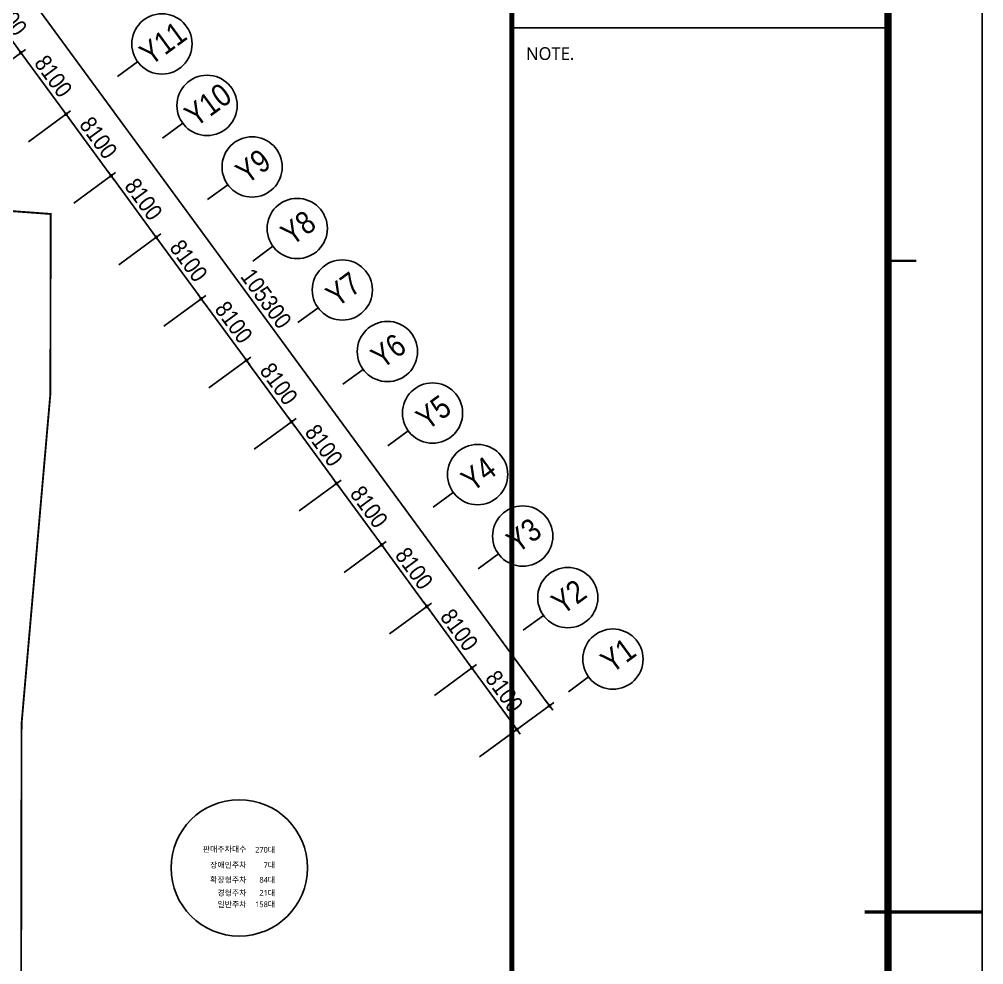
# Model space of a CAD drawing. Header units: millimetres. Extents: x 75184266 to 76346726, y -35077925 to -33679385.
# Drawn here: x 75561417 to 75663839, y -34578596 to -34478212 of the extents above; entities that cross this region are included whole.
import ezdxf
from ezdxf.enums import TextEntityAlignment as Align

# ---------------------------------------------------------------- set-up
doc = ezdxf.new("R2010")
doc.units = ezdxf.units.MM
doc.header["$LTSCALE"] = 50
doc.header["$MEASUREMENT"] = 0
doc.header["$PDMODE"] = 1
doc.header["$PDSIZE"] = -3
doc.linetypes.add('PHANTOM2', pattern=[1.25, 0.625, -0.125, 0.125, -0.125, 0.125, -0.125])
doc.layers.get('0').update_dxf_attribs({"linetype": 'CONTINUOUS'})
doc.layers.get('Defpoints').update_dxf_attribs({"color": 51, "linetype": 'CONTINUOUS'})
doc.layers.add('AZ-LINE', color=3, linetype='CONTINUOUS')
doc.layers.add('XR-기준층$0$XR-지하3층$0$DEFPOINT', color=142, linetype='CONTINUOUS', plot=False)
doc.layers.add('건축', color=8, linetype='CONTINUOUS', plot=False)
doc.styles.add('TITLE-S', font='', dxfattribs={"width": 0.8})
doc.styles.add('XR-지하3층$0$20110829_평면도_면적조정$0$돋움', font='')
doc.styles.add('XR-지하3층$0$돋움', font='', dxfattribs={"width": 0.9})
doc.styles.add('XR-지하3층$0$맑은고딕', font='')
doc.styles.get('TITLE-S').set_extended_font_data('Malgun Gothic')
doc.styles.get('XR-지하3층$0$20110829_평면도_면적조정$0$돋움').set_extended_font_data('Dotum')
doc.styles.get('XR-지하3층$0$돋움').set_extended_font_data('Dotum')
doc.styles.get('XR-지하3층$0$맑은고딕').set_extended_font_data('Malgun Gothic')
doc.dimstyles.new('XR-지하3층$0$20110829_평면도_면적조정$0$std_style', dxfattribs={"dimscale": 400, "dimtxt": 3, "dimasz": 1, "dimexe": 1.5, "dimexo": 2, "dimgap": 1, "dimtad": 1, "dimtoh": 1, "dimdec": 0, "dimzin": 0, "dimdsep": 46, "dimtxsty": 'XR-지하3층$0$돋움', "dimblk": 'XR-지하3층$0$20110829_평면도_면적조정$0$01420DDOT01', "dimblk1": 'XR-지하3층$0$20110829_평면도_면적조정$0$01420DDOT01', "dimblk2": 'XR-지하3층$0$20110829_평면도_면적조정$0$01420DDOT01', "dimcen": 2.5, "dimdle": 8, "dimclrd": 256, "dimclre": 256, "dimclrt": 256, "dimadec": 0, "dimazin": 0, "dimtfac": 1, "dimtdec": 0, "dimtix": 1, "dimtmove": 2, "dimatfit": 3, "dimldrblk": 'XR-지하3층$0$20110829_평면도_면적조정$0$_ClosedBlank', "dimfxl": 1, "dimtolj": 1, "dimtzin": 0, "dimlwd": -1, "dimlwe": -1, "dimarcsym": 0})

# ---------------------------------------------------------------- blocks, each defined once
blk = doc.blocks.new('바탕폼')
at = {"layer": 'AZ-LINE'}
for p, q in [((741, 574.35), (741, 24.03)), ((741, 485.35), (821, 485.35))]:
    blk.add_line(p, q, dxfattribs=at)
at = {"layer": 'AZ-LINE', "ltscale": 10}
blk.add_lwpolyline([(841, 594.71), (0, 594.71), (0, 0), (841, 0)], close=True, dxfattribs=at)
at = {"layer": 'AZ-LINE', "const_width": 1.5}
blk.add_lwpolyline([(20, 574.35), (20, 20.35), (821, 20.35), (821, 574.35)], close=True, dxfattribs=at)
at = {"layer": 'AZ-LINE'}
for points, const_width in [([(741, 20.35), (741, 574.35)], 1), ([(816.01, 297.4), (841, 297.4)], 0.7)]:
    blk.add_lwpolyline(points, dxfattribs=dict(at, const_width=const_width))
at = {"layer": 'AZ-LINE', "ltscale": 10, "const_width": 0.5}
blk.add_lwpolyline([(821, 435.85), (827, 435.85)], dxfattribs=at)
at = {"layer": 'AZ-LINE', "style": 'TITLE-S', "width": 1}
blk.add_text('NOTE.', height=2.7, dxfattribs=at).set_placement((744.01, 478.55))
blk = doc.blocks.new('XR-지하3층$0$20110829_평면도_면적조정$0$01420DDOT01')
blk.add_line((-1.5, 0), (1.5, 0))
at = {"const_width": 0.5}
blk.add_lwpolyline([(-0.25, 0, 1), (0.25, 0, 1)], format="xyb", close=True, dxfattribs=at)
blk = doc.blocks.new('*D320')
at = {"layer": 'Defpoints', "color": 0, "transparency": 16777216}
for p in [(75609482, -34547087), (75604864, -34550473, 0), (75609653, -34557006, 0)]:
    blk.add_point(p, dxfattribs=at)
at = {"layer": '건축'}
for p, q in [((75605509, -34550000), (75609966, -34546732)), ((75614035, -34553297), (75609719, -34547410)), ((75610298, -34556533), (75614756, -34553265))]:
    blk.add_line(p, q, dxfattribs=at)
at = {"layer": '건축', "xscale": 400, "yscale": 400, "zscale": 400}
for p, rotation in [((75609482, -34547087), 126.2469342799536), ((75614272, -34553619), 306.2469342799536)]:
    blk.add_blockref('XR-지하3층$0$20110829_평면도_면적조정$0$01420DDOT01', p, dxfattribs=dict(at, rotation=rotation))
at = {"layer": '건축', "insert": (75612926, -34549584), "char_height": 1800, "attachment_point": 5, "rotation": 306.24693, "style": 'XR-지하3층$0$돋움'}
blk.add_mtext('\\A1;8100', dxfattribs=at)
blk = doc.blocks.new('XR-지하3층$0$20110829_평면도_면적조정$0$_ClosedBlank')
at = {"color": 0, "linetype": 'ByBlock', "lineweight": -2}
for p, q in [((-1, 0.17), (0, 0)), ((-1, 0.17), (-1, -0.17)), ((0, 0), (-1, -0.17))]:
    blk.add_line(p, q, dxfattribs=at)
blk = doc.blocks.new('*D321')
at = {"layer": 'Defpoints', "color": 0, "transparency": 16777216}
for p in [(75555452, -34466175), (75547393, -34472084, 0), (75609653, -34557006, 0)]:
    blk.add_point(p, dxfattribs=at)
at = {"layer": '건축'}
for p, q in [((75548038, -34471611), (75555936, -34465820)), ((75617476, -34550774), (75555689, -34466497)), ((75610298, -34556533), (75618197, -34550742))]:
    blk.add_line(p, q, dxfattribs=at)
at = {"layer": '건축', "xscale": 400, "yscale": 400, "zscale": 400}
for p, rotation in [((75555452, -34466175), 126.2469342799536), ((75617713, -34551097), 306.2469342799536)]:
    blk.add_blockref('XR-지하3층$0$20110829_평면도_면적조정$0$01420DDOT01', p, dxfattribs=dict(at, rotation=rotation))
at = {"layer": '건축', "insert": (75587632, -34507866), "char_height": 1800, "attachment_point": 5, "rotation": 306.24693, "style": 'XR-지하3층$0$돋움'}
blk.add_mtext('\\A1;105300', dxfattribs=at)
blk = doc.blocks.new('*D322')
at = {"layer": 'Defpoints', "color": 0, "transparency": 16777216}
for p in [(75604693, -34540555), (75600075, -34543941, 0), (75604864, -34550473, 0)]:
    blk.add_point(p, dxfattribs=at)
at = {"layer": '건축'}
for p, q in [((75600720, -34543468), (75605177, -34540200)), ((75609246, -34546764), (75604930, -34540877)), ((75605509, -34550000), (75609966, -34546732))]:
    blk.add_line(p, q, dxfattribs=at)
at = {"layer": '건축', "xscale": 400, "yscale": 400, "zscale": 400}
for p, rotation in [((75604693, -34540555), 126.2469342799536), ((75609482, -34547087), 306.2469342799536)]:
    blk.add_blockref('XR-지하3층$0$20110829_평면도_면적조정$0$01420DDOT01', p, dxfattribs=dict(at, rotation=rotation))
at = {"layer": '건축', "insert": (75608137, -34543051), "char_height": 1800, "attachment_point": 5, "rotation": 306.24693, "style": 'XR-지하3층$0$돋움'}
blk.add_mtext('\\A1;8100', dxfattribs=at)
blk = doc.blocks.new('*D323')
at = {"layer": 'Defpoints', "color": 0, "transparency": 16777216}
for p in [(75599904, -34534022), (75595285, -34537408, 0), (75600075, -34543941, 0)]:
    blk.add_point(p, dxfattribs=at)
at = {"layer": '건축'}
for p, q in [((75595931, -34536935), (75600388, -34533667)), ((75604457, -34540232), (75600140, -34534345)), ((75600720, -34543468), (75605177, -34540200))]:
    blk.add_line(p, q, dxfattribs=at)
at = {"layer": '건축', "xscale": 400, "yscale": 400, "zscale": 400}
for p, rotation in [((75599904, -34534022), 126.2469342799536), ((75604693, -34540555), 306.2469342799536)]:
    blk.add_blockref('XR-지하3층$0$20110829_평면도_면적조정$0$01420DDOT01', p, dxfattribs=dict(at, rotation=rotation))
at = {"layer": '건축', "insert": (75603348, -34536519), "char_height": 1800, "attachment_point": 5, "rotation": 306.24693, "style": 'XR-지하3층$0$돋움'}
blk.add_mtext('\\A1;8100', dxfattribs=at)
blk = doc.blocks.new('*D324')
at = {"layer": 'Defpoints', "color": 0, "transparency": 16777216}
for p in [(75595115, -34527490), (75590496, -34530876, 0), (75595285, -34537408, 0)]:
    blk.add_point(p, dxfattribs=at)
at = {"layer": '건축'}
for p, q in [((75591141, -34530403), (75595599, -34527135)), ((75599667, -34533700), (75595351, -34527812)), ((75595931, -34536935), (75600388, -34533667))]:
    blk.add_line(p, q, dxfattribs=at)
at = {"layer": '건축', "xscale": 400, "yscale": 400, "zscale": 400}
for p, rotation in [((75595115, -34527490), 126.2469342799536), ((75599904, -34534022), 306.2469342799536)]:
    blk.add_blockref('XR-지하3층$0$20110829_평면도_면적조정$0$01420DDOT01', p, dxfattribs=dict(at, rotation=rotation))
at = {"layer": '건축', "insert": (75598559, -34529987), "char_height": 1800, "attachment_point": 5, "rotation": 306.24693, "style": 'XR-지하3층$0$돋움'}
blk.add_mtext('\\A1;8100', dxfattribs=at)
blk = doc.blocks.new('*D325')
at = {"layer": 'Defpoints', "color": 0, "transparency": 16777216}
for p in [(75590325, -34520957), (75585707, -34524343, 0), (75590496, -34530876, 0)]:
    blk.add_point(p, dxfattribs=at)
at = {"layer": '건축'}
for p, q in [((75586352, -34523870), (75590809, -34520602)), ((75594878, -34527167), (75590562, -34521280)), ((75591141, -34530403), (75595599, -34527135))]:
    blk.add_line(p, q, dxfattribs=at)
at = {"layer": '건축', "xscale": 400, "yscale": 400, "zscale": 400}
for p, rotation in [((75590325, -34520957), 126.2469342799536), ((75595115, -34527490), 306.2469342799536)]:
    blk.add_blockref('XR-지하3층$0$20110829_평면도_면적조정$0$01420DDOT01', p, dxfattribs=dict(at, rotation=rotation))
at = {"layer": '건축', "insert": (75593769, -34523454), "char_height": 1800, "attachment_point": 5, "rotation": 306.24693, "style": 'XR-지하3층$0$돋움'}
blk.add_mtext('\\A1;8100', dxfattribs=at)
blk = doc.blocks.new('*D326')
at = {"layer": 'Defpoints', "color": 0, "transparency": 16777216}
for p in [(75585536, -34514425), (75580918, -34517811, 0), (75585707, -34524343, 0)]:
    blk.add_point(p, dxfattribs=at)
at = {"layer": '건축'}
for p, q in [((75581563, -34517338), (75586020, -34514070)), ((75590089, -34520635), (75585773, -34514747)), ((75586352, -34523870), (75590809, -34520602))]:
    blk.add_line(p, q, dxfattribs=at)
at = {"layer": '건축', "xscale": 400, "yscale": 400, "zscale": 400}
for p, rotation in [((75585536, -34514425), 126.2469342799536), ((75590325, -34520957), 306.2469342799536)]:
    blk.add_blockref('XR-지하3층$0$20110829_평면도_면적조정$0$01420DDOT01', p, dxfattribs=dict(at, rotation=rotation))
at = {"layer": '건축', "insert": (75588980, -34516922), "char_height": 1800, "attachment_point": 5, "rotation": 306.24693, "style": 'XR-지하3층$0$돋움'}
blk.add_mtext('\\A1;8100', dxfattribs=at)
blk = doc.blocks.new('*D327')
at = {"layer": 'Defpoints', "color": 0, "transparency": 16777216}
for p in [(75580747, -34507892), (75576128, -34511278, 0), (75580918, -34517811, 0)]:
    blk.add_point(p, dxfattribs=at)
at = {"layer": '건축'}
for p, q in [((75576774, -34510805), (75581231, -34507538)), ((75585300, -34514102), (75580983, -34508215)), ((75581563, -34517338), (75586020, -34514070))]:
    blk.add_line(p, q, dxfattribs=at)
at = {"layer": '건축', "xscale": 400, "yscale": 400, "zscale": 400}
for p, rotation in [((75580747, -34507892), 126.2469342799536), ((75585536, -34514425), 306.2469342799536)]:
    blk.add_blockref('XR-지하3층$0$20110829_평면도_면적조정$0$01420DDOT01', p, dxfattribs=dict(at, rotation=rotation))
at = {"layer": '건축', "insert": (75584191, -34510389), "char_height": 1800, "attachment_point": 5, "rotation": 306.24693, "style": 'XR-지하3층$0$돋움'}
blk.add_mtext('\\A1;8100', dxfattribs=at)
blk = doc.blocks.new('*D328')
at = {"layer": 'Defpoints', "color": 0, "transparency": 16777216}
for p in [(75575958, -34501360), (75571339, -34504746, 0), (75576128, -34511278, 0)]:
    blk.add_point(p, dxfattribs=at)
at = {"layer": '건축'}
for p, q in [((75571984, -34504273), (75576441, -34501005)), ((75580510, -34507570), (75576194, -34501682)), ((75576774, -34510805), (75581231, -34507538))]:
    blk.add_line(p, q, dxfattribs=at)
at = {"layer": '건축', "xscale": 400, "yscale": 400, "zscale": 400}
for p, rotation in [((75575958, -34501360), 126.2469342799536), ((75580747, -34507892), 306.2469342799536)]:
    blk.add_blockref('XR-지하3층$0$20110829_평면도_면적조정$0$01420DDOT01', p, dxfattribs=dict(at, rotation=rotation))
at = {"layer": '건축', "insert": (75579402, -34503857), "char_height": 1800, "attachment_point": 5, "rotation": 306.24693, "style": 'XR-지하3층$0$돋움'}
blk.add_mtext('\\A1;8100', dxfattribs=at)
blk = doc.blocks.new('*D329')
at = {"layer": 'Defpoints', "color": 0, "transparency": 16777216}
for p in [(75571168, -34494827), (75566550, -34498213, 0), (75571339, -34504746, 0)]:
    blk.add_point(p, dxfattribs=at)
at = {"layer": '건축'}
for p, q in [((75567195, -34497740), (75571652, -34494473)), ((75575721, -34501037), (75571405, -34495150)), ((75571984, -34504273), (75576441, -34501005))]:
    blk.add_line(p, q, dxfattribs=at)
at = {"layer": '건축', "xscale": 400, "yscale": 400, "zscale": 400}
for p, rotation in [((75571168, -34494827), 126.2469342799536), ((75575958, -34501360), 306.2469342799536)]:
    blk.add_blockref('XR-지하3층$0$20110829_평면도_면적조정$0$01420DDOT01', p, dxfattribs=dict(at, rotation=rotation))
at = {"layer": '건축', "insert": (75574612, -34497324), "char_height": 1800, "attachment_point": 5, "rotation": 306.24693, "style": 'XR-지하3층$0$돋움'}
blk.add_mtext('\\A1;8100', dxfattribs=at)
blk = doc.blocks.new('*D330')
at = {"layer": 'Defpoints', "color": 0, "transparency": 16777216}
for p in [(75566379, -34488295), (75561761, -34491681, 0), (75566550, -34498213, 0)]:
    blk.add_point(p, dxfattribs=at)
at = {"layer": '건축'}
for p, q in [((75562406, -34491208), (75566863, -34487940)), ((75570932, -34494505), (75566616, -34488618)), ((75567195, -34497740), (75571652, -34494473))]:
    blk.add_line(p, q, dxfattribs=at)
at = {"layer": '건축', "xscale": 400, "yscale": 400, "zscale": 400}
for p, rotation in [((75566379, -34488295), 126.2469342799536), ((75571168, -34494827), 306.2469342799536)]:
    blk.add_blockref('XR-지하3층$0$20110829_평면도_면적조정$0$01420DDOT01', p, dxfattribs=dict(at, rotation=rotation))
at = {"layer": '건축', "insert": (75569823, -34490792), "char_height": 1800, "attachment_point": 5, "rotation": 306.24693, "style": 'XR-지하3층$0$돋움'}
blk.add_mtext('\\A1;8100', dxfattribs=at)
blk = doc.blocks.new('*D331')
at = {"layer": 'Defpoints', "color": 0, "transparency": 16777216}
for p in [(75561590, -34481762), (75556971, -34485149, 0), (75561761, -34491681, 0)]:
    blk.add_point(p, dxfattribs=at)
at = {"layer": '건축'}
for p, q in [((75557616, -34484675), (75562074, -34481408)), ((75566143, -34487972), (75561826, -34482085)), ((75562406, -34491208), (75566863, -34487940))]:
    blk.add_line(p, q, dxfattribs=at)
at = {"layer": '건축', "xscale": 400, "yscale": 400, "zscale": 400}
for p, rotation in [((75561590, -34481762), 126.2469342799536), ((75566379, -34488295), 306.2469342799536)]:
    blk.add_blockref('XR-지하3층$0$20110829_평면도_면적조정$0$01420DDOT01', p, dxfattribs=dict(at, rotation=rotation))
at = {"layer": '건축', "insert": (75565034, -34484259), "char_height": 1800, "attachment_point": 5, "rotation": 306.24693, "style": 'XR-지하3층$0$돋움'}
blk.add_mtext('\\A1;8100', dxfattribs=at)
blk = doc.blocks.new('*D332')
at = {"layer": 'Defpoints', "color": 0, "transparency": 16777216}
for p in [(75556801, -34475230), (75552182, -34478616, 0), (75556971, -34485149, 0)]:
    blk.add_point(p, dxfattribs=at)
at = {"layer": '건축'}
for p, q in [((75552827, -34478143), (75557284, -34474875)), ((75561353, -34481440), (75557037, -34475553)), ((75557616, -34484675), (75562074, -34481408))]:
    blk.add_line(p, q, dxfattribs=at)
at = {"layer": '건축', "xscale": 400, "yscale": 400, "zscale": 400}
for p, rotation in [((75556801, -34475230), 126.2469342799536), ((75561590, -34481762), 306.2469342799536)]:
    blk.add_blockref('XR-지하3층$0$20110829_평면도_면적조정$0$01420DDOT01', p, dxfattribs=dict(at, rotation=rotation))
at = {"layer": '건축', "insert": (75560245, -34477727), "char_height": 1800, "attachment_point": 5, "rotation": 306.24693, "style": 'XR-지하3층$0$돋움'}
blk.add_mtext('\\A1;8100', dxfattribs=at)

msp = doc.modelspace()

# ---------------------------------------------------------------- linework, layer by layer
at = {"layer": 'XR-기준층$0$XR-지하3층$0$DEFPOINT', "ltscale": 0.5}
for points in [[(75663664.6, -34721516.7), (75243664.6, -34721516.7), (75243664.6, -34424516.7), (75663664.6, -34424516.7)], [(75663666.7, -34721516.7), (75243666.7, -34721516.7), (75243666.7, -34424516.7), (75663666.7, -34424516.7)]]:
    msp.add_lwpolyline(points, close=True, dxfattribs=at)
at = {"layer": '건축'}
for p, q in [((75573986.8, -34482717.3), (75571836.2, -34484294)), ((75578776.1, -34489249.8), (75576625.5, -34490826.5)), ((75583565.4, -34495782.2), (75581414.8, -34497358.9)), ((75588354.6, -34502314.7), (75586204, -34503891.4)), ((75593143.9, -34508847.1), (75590993.3, -34510423.8)), ((75597933.1, -34515379.6), (75595782.5, -34516956.3)), ((75602722.4, -34521912), (75600571.8, -34523488.8)), ((75607511.7, -34528444.5), (75605361.1, -34530021.2)), ((75612300.9, -34534977), (75610150.3, -34536553.7)), ((75617090.2, -34541509.4), (75614939.6, -34543086.1)), ((75621879.4, -34548041.9), (75619728.8, -34549618.6))]:
    msp.add_line(p, q, dxfattribs=at)
at = {"layer": '건축', "linetype": 'PHANTOM2', "ltscale": 50, "const_width": 200}
msp.add_lwpolyline([(75558572.6, -34605145.4), (75561597.6, -34590145.4), (75561659.5, -34553000), (75564717.9, -34517999.9), (75564749.8, -34498884.2), (75475183.7, -34492234.7), (75349445.8, -34482899.8, -0.11511755), (75301447.5, -34507814.4), (75295098.5, -34515540.4), (75291581.4, -34641500.4), (75298553.1, -34648669.4), (75429499.8, -34648668.1), (75454491.8, -34644667.8), (75484498.1, -34644667.5), (75499504.9, -34645667.4), (75547907.3, -34645666.1), (75558522.6, -34635068.3)], format="xyb", close=True, dxfattribs=at)
at = {"layer": '건축'}
for centre in [(75576567.6, -34480825.2), (75581356.8, -34487357.7), (75586146.1, -34493890.2), (75590935.3, -34500422.6), (75595724.6, -34506955.1), (75600513.9, -34513487.5), (75605303.1, -34520020), (75610092.4, -34526552.4), (75614881.6, -34533084.9), (75619670.9, -34539617.4), (75624460.2, -34546149.8)]:
    msp.add_circle(centre, 3200, dxfattribs=at)
at = {"layer": '건축', "ltscale": 0.5}
msp.add_circle((75584778.1, -34568313.6), 7241, dxfattribs=at)

# ---------------------------------------------------------------- block references
at = {"layer": 'AZ-LINE', "xscale": 499.40546941707, "yscale": 499.40546941707, "zscale": 499.40546941707}
msp.add_blockref('바탕폼', (75243664.6, -34721516.7), dxfattribs=at)

# ---------------------------------------------------------------- texts
at = {"layer": '건축', "style": 'XR-지하3층$0$20110829_평면도_면적조정$0$돋움', "width": 0.9}
for s, p in [('Y11', (75576664.5, -34480754.2)), ('Y10', (75581453.7, -34487286.7)), ('Y9', (75586243, -34493819.1)), ('Y8', (75591032.3, -34500351.6)), ('Y7', (75595821.5, -34506884)), ('Y6', (75600610.8, -34513416.5)), ('Y5', (75605397.7, -34519950.7)), ('Y4', (75610184.6, -34526484.9)), ('Y3', (75614995.1, -34533001.7)), ('Y2', (75619779.6, -34539537.6)), ('Y1', (75625008.5, -34545747.8))]:
    msp.add_text(s, height=2400, rotation=36.246935, dxfattribs=at).set_placement(p, align=Align.MIDDLE_CENTER)
at = {"layer": '건축', "ltscale": 0.5, "style": 'XR-지하3층$0$맑은고딕'}
for s, p in [('판매주차대수', (75585545.5, -34566632.5)), ('270대', (75588584.4, -34566695.2)), ('장애인주차', (75585545.5, -34568313.6)), ('7대', (75588584.4, -34568313.6)), ('확장형주차', (75585545.5, -34569880)), ('84대', (75588584.4, -34569880)), ('경형주차', (75585545.5, -34571267.3)), ('21대', (75588584.4, -34571267.3)), ('일반주차', (75585545.5, -34572483.5)), ('158대', (75588584.4, -34572483.5))]:
    msp.add_text(s, height=600, rotation=359.999999, dxfattribs=at).set_placement(p, align=Align.RIGHT)

# ---------------------------------------------------------------- dimensions: what is measured, and where the dimension line sits
at = {"layer": '건축'}
for base, p1, p2, picture, middle in [((75555452.3, -34466174.8), (75609653.2, -34557005.5, 0), (75547392.8, -34472083.6, 0), '*D321', (75587631.9, -34507866.4)), ((75556800.6, -34475230), (75556971.3, -34485148.5, 0), (75552182, -34478616.1, 0), '*D332', (75560244.6, -34477726.9)), ((75561589.8, -34481762.5), (75561760.6, -34491681, 0), (75556971.3, -34485148.5, 0), '*D331', (75565033.9, -34484259.3)), ((75566379.1, -34488294.9), (75566549.8, -34498213.4, 0), (75561760.6, -34491681, 0), '*D330', (75569823.1, -34490791.8)), ((75571168.3, -34494827.4), (75571339.1, -34504745.9, 0), (75566549.8, -34498213.4, 0), '*D329', (75574612.4, -34497324.2)), ((75575957.6, -34501359.8), (75576128.3, -34511278.3, 0), (75571339.1, -34504745.9, 0), '*D328', (75579401.6, -34503856.7)), ((75580746.9, -34507892.3), (75580917.6, -34517810.8, 0), (75576128.3, -34511278.3, 0), '*D327', (75584190.9, -34510389.1)), ((75585536.1, -34514424.7), (75585706.9, -34524343.3, 0), (75580917.6, -34517810.8, 0), '*D326', (75588980.2, -34516921.6)), ((75590325.4, -34520957.2), (75590496.1, -34530875.7, 0), (75585706.9, -34524343.3, 0), '*D325', (75593769.4, -34523454.1)), ((75595114.6, -34527489.7), (75595285.4, -34537408.2, 0), (75590496.1, -34530875.7, 0), '*D324', (75598558.7, -34529986.5)), ((75599903.9, -34534022.1), (75600074.6, -34543940.6, 0), (75595285.4, -34537408.2, 0), '*D323', (75603347.9, -34536519)), ((75604693.2, -34540554.6), (75604863.9, -34550473.1, 0), (75600074.6, -34543940.6, 0), '*D322', (75608137.2, -34543051.4)), ((75609482.4, -34547087), (75609653.2, -34557005.5, 0), (75604863.9, -34550473.1, 0), '*D320', (75612926.4, -34549583.9))]:
    dim = msp.add_linear_dim(base=base, p1=p1, p2=p2, angle=126.246934, dimstyle='XR-지하3층$0$20110829_평면도_면적조정$0$std_style', override={"dimtxt": 4.5}, dxfattribs=at)
    dim.commit()
    dim.dimension.update_dxf_attribs({"geometry": picture, "text_midpoint": middle})

doc.saveas('drawing.dxf')
